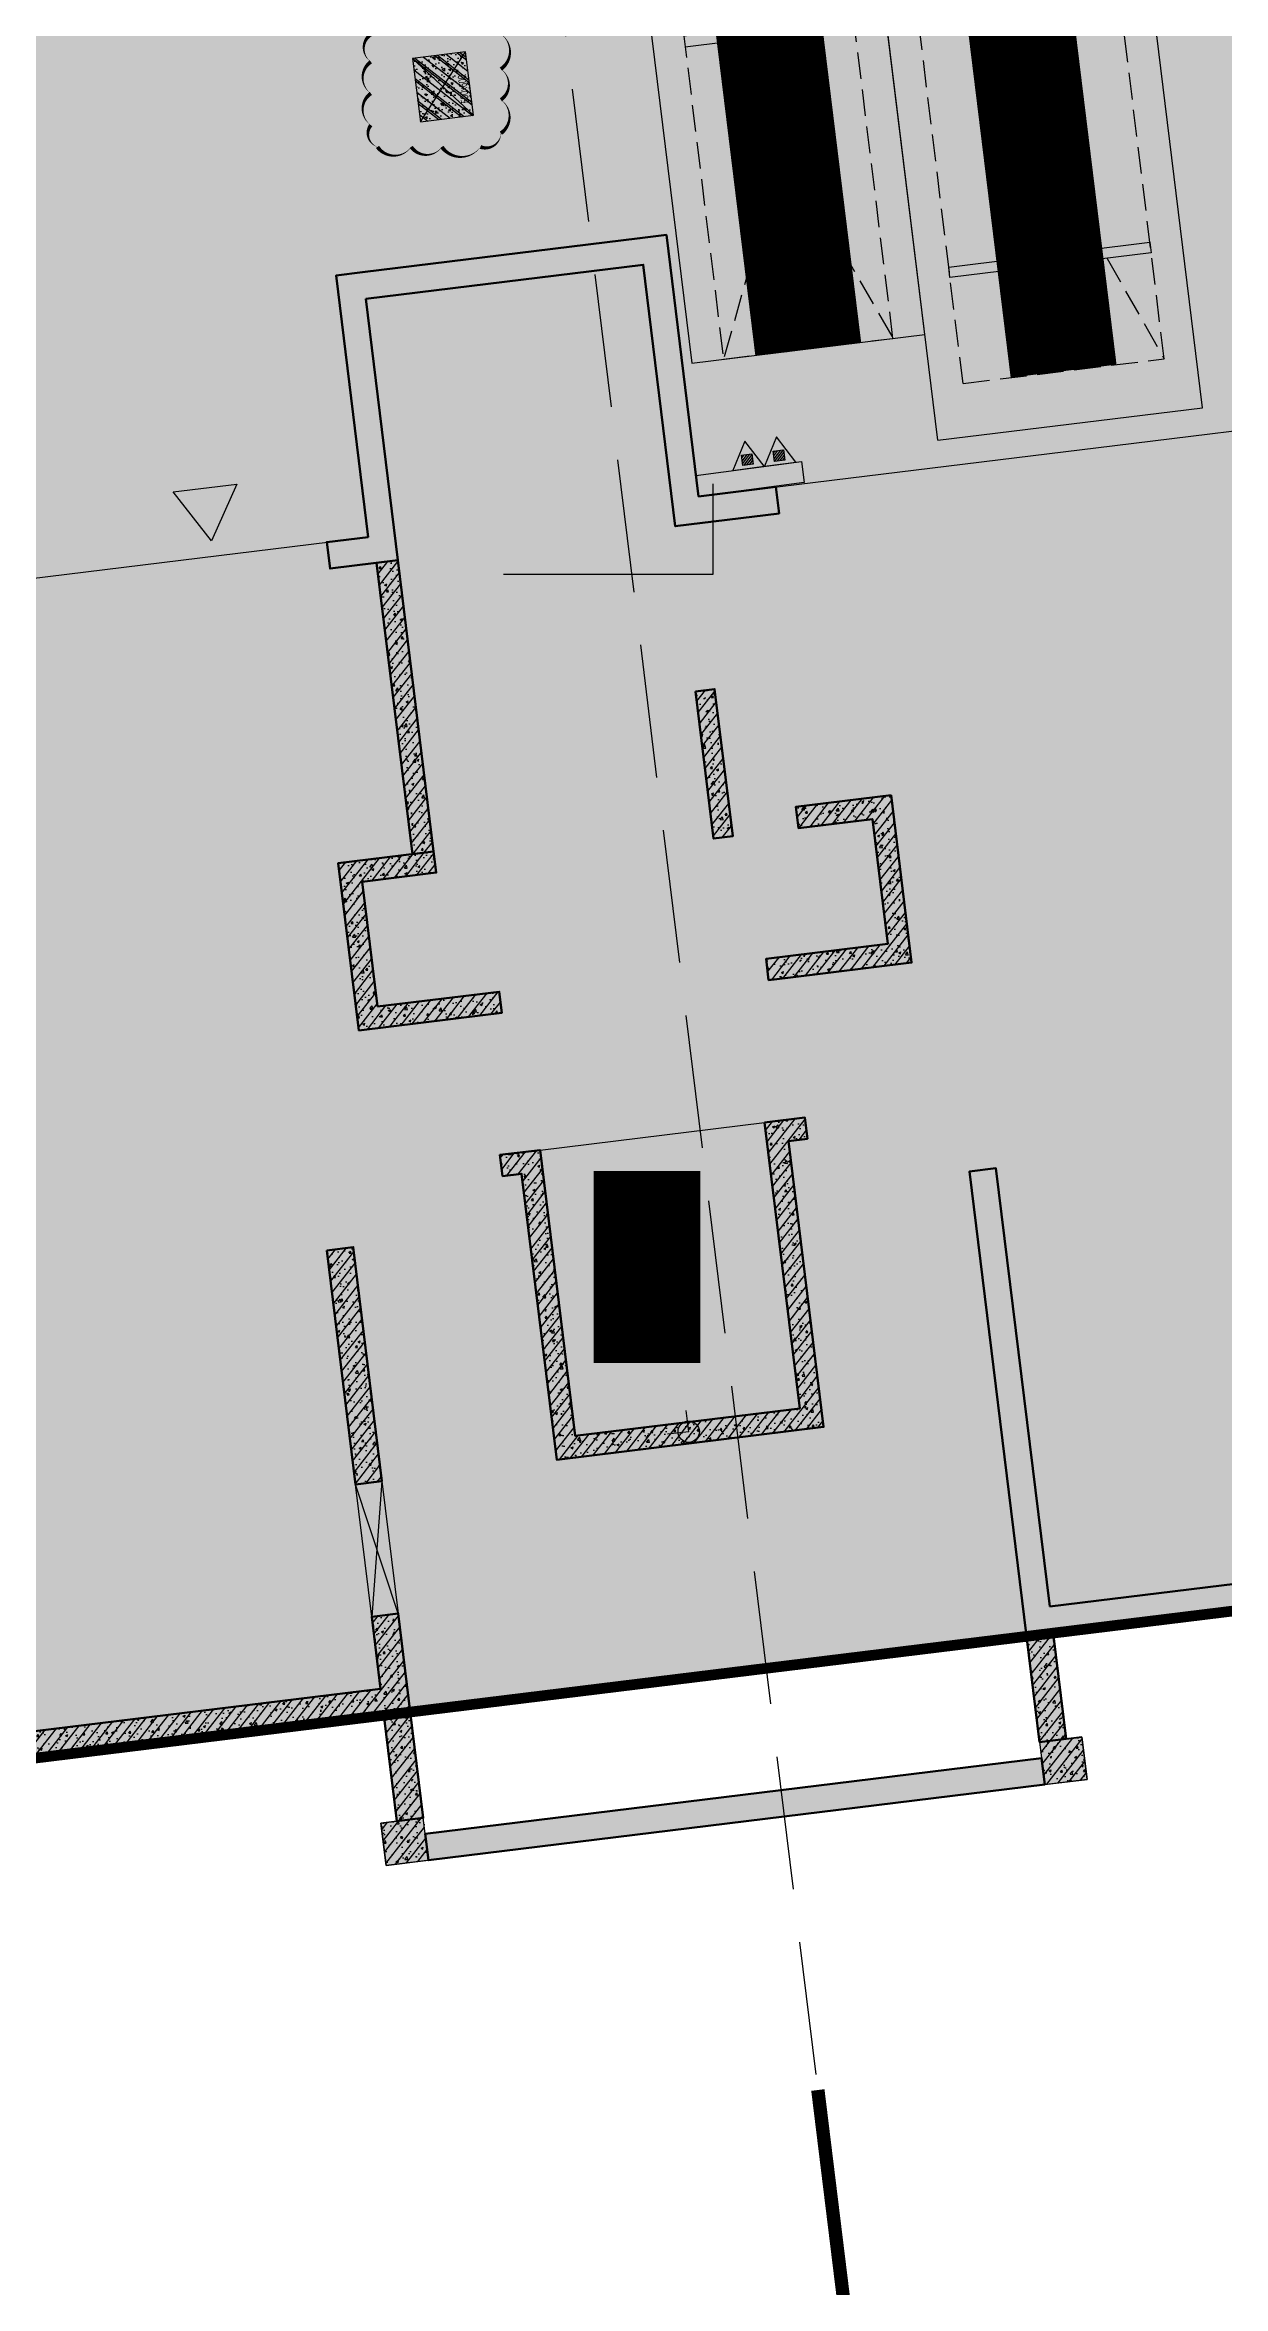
# Model space of a CAD drawing. Extents: x -1338203 to 1886333, y -530034 to 1031844.
# Drawn here: x 801378 to 812422, y -8749 to 12262 of the extents above; entities that cross this region are included whole.
import ezdxf
from ezdxf.enums import TextEntityAlignment as Align

# ---------------------------------------------------------------- set-up
doc = ezdxf.new("R2010")
doc.units = 0
doc.header["$LTSCALE"] = 1000
doc.header["$MEASUREMENT"] = 0
for name, pattern in [('$2$DASH', [0.35, 0.25, -0.1]), ('A-001-平面B2$0$__DASH', [0.35, 0.25, -0.1]), ('DASH', [0.35, 0.25, -0.1])]:
    doc.linetypes.add(name, pattern=pattern)
for name, color, linetype in [('$0$DIM_SYMB', 3, 'Continuous'), ('A-001-车位参照B1$0$A-001-车位参照B1$0$0A-P-PKNG-CAR(B)', 21, 'Continuous'), ('p-a-core', 1, 'Continuous'), ('p-a-regular', 5, 'Continuous'), ('S-09-墙柱B1_1(QB)$0$0S-CC-LINE', 52, 'Continuous'), ('S-09-墙柱B1_1(QB)$0$0S-CW-HATCH', 251, 'Continuous'), ('S-09-墙柱B1_1(QB)$0$0S-CW-HATCH-UP', 251, 'Continuous'), ('S-09-墙柱B1_1(QB)$0$0S-S-HOLE', 55, 'Continuous'), ('S001南区墙柱$0$0S-CW-HATCH', 251, 'Continuous'), ('S001南区墙柱$0$0S-CW-HATCH-UP', 251, 'Continuous'), ('S001南区墙柱$0$S001-墙柱B1_1$0$0S-CC-LINE', 52, 'Continuous'), ('S001南区墙柱$0$S001-墙柱B1_1$0$0S-CW-HATCH-UP', 251, 'Continuous'), ('S001地下一墙柱$0$DIM', 3, 'Continuous'), ('地面指向箭头', 7, 'Continuous'), ('负一层消火栓$0$负一层消火栓$0$0P-ACC-FH', 7, 'Continuous'), ('负一层消火栓$0$负一层消火栓$0$0P-DIM-FH', 3, 'Continuous'), ('负一层消火栓$0$负一层消火栓$0$0P-EQUIP-FH', 7, 'Continuous')]:
    doc.layers.add(name, color=color, linetype=linetype)
for name, color, linetype, plot in [('A-001-主楼组合参照B1$0$0A-X-AREA', 6, 'Continuous', False), ('AAD-A-PROOF', 30, 'Continuous', False), ('S-09-墙柱B1_1(QB)$0$AAD-A-MARK', 6, 'Continuous', False), ('S001南区墙柱$0$AAD-A-MODIFY_20230215', 201, 'Continuous', False), ('S001南区墙柱$0$S001-墙柱B1_1$0$0S-A-TIPS', 10, 'Continuous', False)]:
    doc.layers.add(name, color=color, linetype=linetype, plot=plot)
doc.layers.add('p-a-mini', color=7, linetype='Continuous', true_color=0x0050ff)
doc.layers.add('p-h-walkable', color=7, linetype='Continuous', lineweight=70, true_color=0xf0f0f0)
doc.layers.add('S-09-墙柱B1_1(QB)$0$0S-CW-LINE', color=7, linetype='Continuous', lineweight=50)
doc.styles.add('S001南区墙柱$0$S001-墙柱B1_1$0$AAD-S', font='aad-s.shx', dxfattribs={"width": 0.7, "bigfont": 'aad-hztxt.shx'})
pattern_1 = [(52.000496, (-198786.46, 270629.406), (-59.101206, 46.174099), []), (57.000496, (-198786.46, 270629.4), (215.868353, 7.54016), [22.5, -247.5]), (2.000496, (-198786.46, 270629.4), (-68.817774, 218.902166), [18, -198]), (107.451896, (-198768.47, 270630.03), (147.050755, 226.44221), [19.122057, -210.342634]), (53.184696, (-198793.77, 270688.96), (323.837396, -10.263586), [33.75, -371.25]), (103.636096, (-198766.8, 270688.1), (242.69142, 324.2312), [28.68309, -315.5139]), (358.184696, (-198793.77, 270688.96), (242.69117, 324.23139), [27, -297]), (28.000496, (-198762.17, 270677.73), (192.458258, -98.060282), [22.5, -247.5]), (333.000496, (-198762.17, 270677.73), (45.936495, 224.819667), [18, -198]), (78.451896, (-198746.13, 270669.56), (238.39485, 126.7592), [19.122057, -210.342634]), (44.500496, (-198786.46, 270629.406), (-8.550963, 99.568254), [0, -195.6, 0, -201, 0, -198.75]), (14.500496, (-198786.46, 270629.41), (63.911489, 127.060135), [0, -114.6, 0, -191.1, 0, -75.75]), (334.500496, (-198852.86, 270621.25), (159.777535, 12.8023345), [0, -75, 0, -234, 0, -310.5]), (324.500496, (-198882.64, 270617.6), (169.991395, 51.13087), [0, -97.5, 0, -155.4, 0, -220.5])]

# ---------------------------------------------------------------- blocks, each defined once
blk = doc.blocks.new('负一层消火栓$0$负一层消火栓$0$$TwtSys$00000546')
h = blk.add_hatch()
h.set_pattern_fill('ANSI31', color=256, scale=200, style=0)
h.set_pattern_definition([(45, (-38543.802, -6670.83), (-17.67767, 17.67767), [])])
h.paths.add_polyline_path([(-65, 174), (65, 174), (65, 44), (-65, 44)])
for points in [[(0, 344), (-198, 0), (198, 0)], [(-65, 174), (65, 174), (65, 44), (-65, 44)]]:
    blk.add_lwpolyline(points, close=True)
blk = doc.blocks.new('负一层消火栓')
at = {"layer": '负一层消火栓$0$负一层消火栓$0$0P-ACC-FH', "elevation": 83850}
blk.add_lwpolyline([(42104, -298532), (42130, -298730), (41139, -298861), (41115, -298663)], close=True, dxfattribs=at)
at = {"layer": '负一层消火栓$0$负一层消火栓$0$0P-DIM-FH'}
for p, q in [((41274, -298743, 1600), (41274, -299592, 1600)), ((41274, -299592, 1600), (39313, -299592, 1600))]:
    blk.add_line(p, q, dxfattribs=at)
at = {"layer": '负一层消火栓$0$负一层消火栓$0$0P-EQUIP-FH', "xscale": 0.7500000000000001, "yscale": 0.7500000000000001, "zscale": 0.7500000000000001, "rotation": 7.554729916488713}
for p in [(41609, -298597, 84650), (41904, -298558, 84650)]:
    blk.add_blockref('负一层消火栓$0$负一层消火栓$0$$TwtSys$00000546', p, dxfattribs=at)
blk = doc.blocks.new('剖面位置')
at = {"layer": '$0$DIM_SYMB', "linetype": '$2$DASH', "ltscale": 5}
blk.add_lwpolyline([(29891, -167801), (29891, -222090), (30997, -222090), (42410, -315041)], dxfattribs=at)
blk.add_lwpolyline([(29891, -167801), (29891, -222090), (30997, -222090), (42410, -315041)], dxfattribs=at)
at = {"layer": '$0$DIM_SYMB', "const_width": 125}
blk.add_lwpolyline([(42258, -313799), (42563, -316283), (41072, -316466)], dxfattribs=at)
blk.add_lwpolyline([(42258, -313799), (42563, -316283), (41072, -316466)], dxfattribs=at)
blk = doc.blocks.new('A$C488321c4')
at = {"layer": '地面指向箭头'}
h = blk.add_hatch(color=251, dxfattribs=at)
h.dxf.hatch_style = 1
h.paths.add_polyline_path([(390530, -353616), (390293, -354149), (389935, -353689)])
at = {"layer": '地面指向箭头', "color": 251, "flags": 128}
blk.add_lwpolyline([(390530, -353616), (390293, -354149), (389935, -353689), (390530, -353616)], dxfattribs=at)
blk = doc.blocks.new('A$Cd3af7b6b')
at = {"layer": '地面指向箭头'}
h = blk.add_hatch(color=251, dxfattribs=at)
h.dxf.hatch_style = 1
h.paths.add_polyline_path([(390530, 66884), (390293, 66351), (389935, 66811)])
at = {"layer": '地面指向箭头', "color": 251, "flags": 128}
blk.add_lwpolyline([(390530, 66884), (390293, 66351), (389935, 66811), (390530, 66884)], dxfattribs=at)
blk = doc.blocks.new('A-001-车位参照B1$0$A-001-车位参照B1$0$A-001-车位参照B1$0$A$C43AE5A3B')
at = {"color": 241}
blk.add_lwpolyline([(2500, 0), (2500, 4300), (300, 4300), (300, 0)], close=True, dxfattribs=at)
at = {"color": 241, "linetype": 'DASH'}
for points in [[(2200, 0), (2200, 3800), (600, 3800), (600, 0), (2200, 0)], [(600, 3800), (2200, 0)], [(2200, 3800), (600, 0)]]:
    blk.add_lwpolyline(points, dxfattribs=at)
at = {"color": 241}
blk.add_lwpolyline([(2200, 3050), (600, 3050), (600, 2950), (2200, 2950), (2200, 3050)], dxfattribs=at)
at = {"layer": 'p-a-mini', "ltscale": 0.002, "const_width": 1000}
blk.add_lwpolyline([(1400, 0), (1400, 3800)], dxfattribs=at)
blk = doc.blocks.new('S001南区墙柱$0$AAD_BLOCK_20230215093950878')
at = {"layer": 'S001南区墙柱$0$0S-CW-HATCH'}
h = blk.add_hatch(color=256, dxfattribs=at)
h.dxf.hatch_style = 1
h.paths.add_polyline_path([(-300, -250), (300, -250), (300, 250), (-300, 250)])
at = {"layer": 'S001南区墙柱$0$0S-CW-HATCH-UP'}
h = blk.add_hatch(dxfattribs=at)
h.set_pattern_fill('钢筋混凝土', color=256, scale=30, pattern_type=2)
h.set_pattern_definition([(45, (-42203.53, -84001.15), (-106.06602, 106.06602), []), (50, (-42203.53, -84001.15), (215.17805, -18.82564), [22.5, -247.5]), (355, (-42203.53, -84001.15), (-41.6254, 225.65764), [18, -198]), (100.4514, (-42185.6, -84002.72), (173.5528, 206.83186), [19.12206, -210.34263]), (46.1842, (-42203.53, -83941.15), (320.1723, -49.6557), [33.75, -371.25]), (96.6356, (-42176.85, -83945.3), (280.3988, 292.2354), [28.6831, -315.5139]), (351.1842, (-42203.53, -83941.15), (280.3986, 292.2356), [27, -297]), (21, (-42173.53, -83956.15), (179.0721, -120.78567), [22.5, -247.5]), (326, (-42173.53, -83956.15), (72.9946, 217.545), [18, -198]), (71.4514, (-42158.6, -83966.21), (252.0668, 96.75915), [19.12206, -210.34263]), (37.5, (-42203.53, -84001.15), (3.647957, 99.868156), [1.5, -195.6, 1.5, -201, 1.5, -198.75]), (7.5, (-42203.53, -84001.15), (78.92086, 118.32351), [1.5, -114.6, 1.5, -191.1, 1.5, -75.75]), (327.5, (-42270.43, -84001.15), (160.14673, -6.76646), [1.5, -75, 1.5, -234, 1.5, -310.5]), (317.5, (-42300.43, -84001.15), (174.95585, 30.0315), [1.5, -97.5, 1.5, -155.4, 1.5, -220.5])])
h.paths.add_polyline_path([(-300, -250), (300, -250), (300, 250), (-300, 250)])
at = {"layer": 'S001南区墙柱$0$S001-墙柱B1_1$0$0S-CW-HATCH-UP', "transparency": 33554661}
h = blk.add_hatch(dxfattribs=at)
h.set_pattern_fill('钢筋混凝土', color=0, scale=30)
h.set_pattern_definition([(45, (48108.52, -15514.205), (-53.03301, 53.03301), []), (50, (48108.52, -15514.2), (215.17805, -18.82564), [22.5, -247.5]), (355, (48108.52, -15514.2), (-41.6254, 225.6576), [18, -198]), (100.4514, (48126.45, -15515.77), (173.5528, 206.8319), [19.1221, -210.3426]), (46.1842, (48108.52, -15454.2), (320.1723, -49.6557), [33.75, -371.25]), (96.6356, (48135.2, -15458.34), (280.3988, 292.2354), [28.683, -315.514]), (351.1842, (48108.52, -15454.2), (280.3986, 292.2356), [27, -297]), (21, (48138.52, -15469.2), (179.0721, -120.78567), [22.5, -247.5]), (326, (48138.52, -15469.2), (72.9946, 217.545), [18, -198]), (71.4514, (48153.44, -15479.27), (252.0668, 96.75915), [19.1221, -210.3426]), (37.5, (48108.52, -15514.205), (3.64796, 99.86816), [0, -195.6, 0, -201, 0, -198.75]), (7.5, (48108.52, -15514.2), (78.92086, 118.32351), [0, -114.6, 0, -191.1, 0, -75.75]), (327.5, (48041.62, -15514.205), (160.14673, -6.76646), [0, -75, 0, -234, 0, -310.5]), (317.5, (48011.62, -15514.2), (174.95585, 30.0315), [0, -97.5, 0, -155.4, 0, -220.5])])
h.paths.add_polyline_path([(-300, -250), (300, -250), (300, 250), (-300, 250)])
at = {"layer": 'S001南区墙柱$0$S001-墙柱B1_1$0$0S-A-TIPS'}
for p, q in [((-300, 250), (300, -250)), ((300, 250), (-300, -250))]:
    blk.add_line(p, q, dxfattribs=at)
at = {"layer": 'S001南区墙柱$0$S001-墙柱B1_1$0$0S-CC-LINE'}
blk.add_lwpolyline([(-300, -250), (300, -250), (300, 250), (-300, 250)], close=True, dxfattribs=at)
at = {"layer": 'S001南区墙柱$0$S001-墙柱B1_1$0$0S-A-TIPS', "style": 'S001南区墙柱$0$S001-墙柱B1_1$0$AAD-S', "width": 0.7}
blk.add_text('500x600', height=75, dxfattribs=at).set_placement((-45, -187), align=Align.MIDDLE_CENTER)

msp = doc.modelspace()

# ---------------------------------------------------------------- hatches: boundary and pattern name
at = {"layer": 'p-h-walkable', "ltscale": 0.002}
h = msp.add_hatch(color=256, dxfattribs=at)
h.dxf.hatch_style = 1
h.paths.add_polyline_path([(633826.6, 244460.7), (640276.6, 244575.6), (640576.6, 234544.8), (645576.7, 234544.6), (645576.7, 209278.9), (732355.9, 209029), (732355.1, 235229.9), (738506.7, 235229.9), (738506.6, 268838.9), (732734.3, 268838.9), (732734.3, 272898.9), (711963.1, 272898.9), (711963.1, 278984.7), (717256.7, 278984.7), (717256.7, 284049), (733571.6, 284135.6), (733996.6, 290449.1), (739216.6, 290449.1), (739766.6, 284299.1), (754626.6, 284299.1), (755296.6, 290449.1), (760516.6, 290449.1), (760816.6, 283049.1), (760816.3, 275879.2), (775122.6, 275879.2), (776006.6, 274138.9), (776006.6, 259429.1), (778716.6, 259429.1), (778716.6, 238849.1), (783416.6, 238849.1), (783416.6, 237229.1), (782066.6, 237229.1), (782066.6, 234429.1), (779546.6, 234429.1), (779546.6, 237129.1), (773916.6, 237129.1), (773916.6, 243229.1), (764306.6, 243225.6), (764306.6, 236639.1), (760766.6, 236639.1), (760766.6, 234429.1), (758246.6, 234429.1), (758246.6, 238649.1), (762116.6, 238649.1), (762116.6, 243225.6), (748656.6, 243225.6), (748756.3, 207529.1), (800106.6, 207528.9), (800206.7, 201639.7), (812908.2, 202239.1), (812576.6, 180449.3), (744206, 180449.3), (744206, 173439), (728556.7, 173439), (728556.6, 122289.1), (746356.6, 122289.1), (750916.6, 132325.6), (842896.6, 132325.6), (843211.6, 121345.6), (839116.6, 121345.6), (839116.6, 93449.1), (864906.6, 93449.1), (864906.6, 79694), (875856.6, 74929.1), (875856.6, 65749.1), (834560.6, 65749.1), (839142.9, 28436.3), (869465.5, 32160.2), (871163.4, 18334), (873704.3, 18646.1), (877328.9, 5540.2), (761876.2, -8638.5), (761133.2, 2082.3), (764950.9, 5291.5), (763253.1, 19116.3), (799242.7, 23536.1), (793807.6, 65749.1), (750756.6, 65749.1), (751556.6, 81645.6), (636016.6, 81645.6), (636016.6, 96345.6), (629416.6, 96345.6), (629416.6, 118203.2), (622306.6, 118203.2), (622286.6, 139083.2), (644406.6, 137003.2), (644406.6, 129968.2), (656656.6, 129968.2), (656406.6, 138083.2), (712156.6, 138083.2), (711856.6, 184449.1), (581811.6, 184349.1), (581826.6, 197199.1), (585876.6, 197449.1), (585976.6, 209279), (629226.6, 209578.9), (628926.8, 236145.4), (633826.6, 236145.6)])
at = {"layer": 'S-09-墙柱B1_1(QB)$0$0S-CW-HATCH'}
h = msp.add_hatch(color=256, dxfattribs=at)
h.dxf.hatch_style = 1
h.paths.add_polyline_path([(804385.6, 9882), (804686.6, 7430.4), (804051.4, 7352.4), (804021, 7600.5), (804408, 7648), (804107, 10099.6), (804355.1, 10130.1), (806955.6, 10449.4), (807203.7, 10479.9), (807504.8, 8028.3), (808229.3, 8117.3), (808259.8, 7869.1), (807287.1, 7749.7), (806986.1, 10201.3)])
h = msp.add_hatch(color=256, dxfattribs=at)
h.dxf.hatch_style = 1
h.paths.add_polyline_path([(804686.6, 7430.4), (804488.1, 7406), (804823.3, 4676.5), (805021.8, 4700.9)])
h = msp.add_hatch(color=256, dxfattribs=at)
h.dxf.hatch_style = 1
h.paths.add_polyline_path([(807477.2, 6201.3), (807655.9, 6223.3), (807825.3, 4843.6), (807646.7, 4821.7)])
h = msp.add_hatch(color=256, dxfattribs=at)
h.dxf.hatch_style = 1
h.paths.add_polyline_path([(809309.6, 5227.4), (809502.2, 3659.2), (808340.9, 3516.6), (808162.2, 3494.6), (808137.9, 3693.1), (809279.3, 3833.3), (809135.5, 5004.5), (808440.7, 4919.2), (808416.3, 5117.7)])
h = msp.add_hatch(color=256, dxfattribs=at)
h.dxf.hatch_style = 1
h.paths.add_polyline_path([(804495.2, 3245.8), (805636.7, 3386), (805661, 3187.5), (805482.4, 3165.6), (804321.1, 3023), (804128.5, 4591.2), (805021.8, 4700.9), (805046.2, 4502.4), (804351.4, 4417)])
h = msp.add_hatch(color=256, dxfattribs=at)
h.dxf.hatch_style = 1
h.paths.add_polyline_path([(808124.6, 2160.1), (808501.8, 2206.4), (808526.2, 2007.9), (808347.5, 1986), (808676.6, -693.9), (806175.4, -1001), (805846.3, 1678.8), (805667.6, 1656.9), (805643.2, 1855.4), (806020.4, 1901.7), (806349.5, -778.2), (808453.7, -519.8)])
h = msp.add_hatch(color=256, dxfattribs=at)
h.dxf.hatch_style = 1
h.paths.add_polyline_path([(810797.6, -2378), (814450.2, -1929.4), (814480.7, -2177.6), (810580, -2656.6), (810044.9, 1700.7), (810293.1, 1731.2)])
h = msp.add_hatch(color=256, dxfattribs=at)
h.dxf.hatch_style = 1
h.paths.add_polyline_path([(804020.2, 960.9), (804268.3, 991.4), (804537.7, -1202.1), (804289.5, -1232.6)])
h = msp.add_hatch(color=256, dxfattribs=at)
h.dxf.hatch_style = 1
h.paths.add_polyline_path([(804803.3, -3365.9), (800853, -3851), (800822.5, -3602.8), (804524.7, -3148.2), (804441.9, -2473.3), (804690, -2442.8)])
h = msp.add_hatch(color=256, dxfattribs=at)
h.dxf.hatch_style = 1
h.paths.add_polyline_path([(810701.8, -3649.1), (810950, -3618.6), (810828.1, -2626.1), (810580, -2656.6)])
h = msp.add_hatch(color=256, dxfattribs=at)
h.dxf.hatch_style = 1
h.paths.add_polyline_path([(804803.3, -3365.9), (804555.2, -3396.4), (804677.1, -4388.9), (804925.2, -4358.4)])
h = msp.add_hatch(color=256, dxfattribs=at)
h.dxf.hatch_style = 1
h.paths.add_polyline_path([(811098.9, -3600.4), (810701.8, -3649.1), (810750.6, -4046.1), (811147.6, -3997.4)])
h = msp.add_hatch(color=256, dxfattribs=at)
h.dxf.hatch_style = 1
h.paths.add_polyline_path([(804943.5, -4507.3), (810720.1, -3798), (810750.6, -4046.1), (804974, -4755.5)])
h = msp.add_hatch(color=256, dxfattribs=at)
h.dxf.hatch_style = 1
h.paths.add_polyline_path([(804925.2, -4358.4), (804528.2, -4407.2), (804577, -4804.2), (804974, -4755.5)])
at = {"layer": 'S-09-墙柱B1_1(QB)$0$0S-CW-HATCH-UP'}
h = msp.add_hatch(dxfattribs=at)
h.set_pattern_fill('钢筋混凝土', color=256, scale=30, angle=7.0005)
h.set_pattern_definition(pattern_1)
h.paths.add_polyline_path([(804385.6, 9882), (804686.6, 7430.4), (804051.4, 7352.4), (804021, 7600.5), (804408, 7648), (804107, 10099.6), (804355.1, 10130.1), (806955.6, 10449.4), (807203.7, 10479.9), (807504.8, 8028.3), (808229.3, 8117.3), (808259.8, 7869.1), (807287.1, 7749.7), (806986.1, 10201.3)])
h = msp.add_hatch(dxfattribs=at)
h.set_pattern_fill('钢筋混凝土', color=256, scale=30, angle=7.0005)
h.set_pattern_definition(pattern_1)
h.paths.add_polyline_path([(804686.6, 7430.4), (804488.1, 7406), (804823.3, 4676.5), (805021.8, 4700.9)])
h = msp.add_hatch(dxfattribs=at)
h.set_pattern_fill('钢筋混凝土', color=256, scale=30, angle=7.0005)
h.set_pattern_definition([(52.0005, (764733.11, -5979.05), (-59.1012, 46.1741), []), (57.0005, (764733.11, -5979.05), (215.86835, 7.54016), [22.5, -247.5]), (2.0005, (764733.11, -5979.05), (-68.8178, 218.9022), [18, -198]), (107.4519, (764751.1, -5978.42), (147.0508, 226.4422), [19.1221, -210.3426]), (53.1847, (764725.8, -5919.5), (323.8374, -10.2636), [33.75, -371.25]), (103.6361, (764752.8, -5920.35), (242.6914, 324.2312), [28.683, -315.514]), (358.1847, (764725.8, -5919.5), (242.6912, 324.2314), [27, -297]), (28.0005, (764757.4, -5930.73), (192.45826, -98.0603), [22.5, -247.5]), (333.0005, (764757.4, -5930.73), (45.9365, 224.8197), [18, -198]), (78.4519, (764773.44, -5938.9), (238.39485, 126.7592), [19.1221, -210.3426]), (44.5005, (764733.11, -5979.05), (-8.55096, 99.56825), [0, -195.6, 0, -201, 0, -198.75]), (14.5005, (764733.11, -5979.05), (63.9115, 127.06013), [0, -114.6, 0, -191.1, 0, -75.75]), (334.5005, (764666.71, -5987.205), (159.77753, 12.80233), [0, -75, 0, -234, 0, -310.5]), (324.5005, (764636.93, -5990.86), (169.9914, 51.13087), [0, -97.5, 0, -155.4, 0, -220.5])])
h.paths.add_polyline_path([(807477.2, 6201.3), (807655.9, 6223.3), (807825.3, 4843.6), (807646.7, 4821.7)])
h = msp.add_hatch(dxfattribs=at)
h.set_pattern_fill('钢筋混凝土', color=256, scale=30, angle=7.0005)
h.set_pattern_definition(pattern_1)
h.paths.add_polyline_path([(809309.6, 5227.4), (809502.2, 3659.2), (808340.9, 3516.6), (808162.2, 3494.6), (808137.9, 3693.1), (809279.3, 3833.3), (809135.5, 5004.5), (808440.7, 4919.2), (808416.3, 5117.7)])
h = msp.add_hatch(dxfattribs=at)
h.set_pattern_fill('钢筋混凝土', color=256, scale=30, angle=7.0005)
h.set_pattern_definition(pattern_1)
h.paths.add_polyline_path([(804495.2, 3245.8), (805636.7, 3386), (805661, 3187.5), (805482.4, 3165.6), (804321.1, 3023), (804128.5, 4591.2), (805021.8, 4700.9), (805046.2, 4502.4), (804351.4, 4417)])
h = msp.add_hatch(dxfattribs=at)
h.set_pattern_fill('钢筋混凝土', color=256, scale=30, angle=7.0005)
h.set_pattern_definition(pattern_1)
h.paths.add_polyline_path([(808124.6, 2160.1), (808501.8, 2206.4), (808526.2, 2007.9), (808347.5, 1986), (808676.6, -693.9), (806175.4, -1001), (805846.3, 1678.8), (805667.6, 1656.9), (805643.2, 1855.4), (806020.4, 1901.7), (806349.5, -778.2), (808453.7, -519.8)])
h = msp.add_hatch(dxfattribs=at)
h.set_pattern_fill('钢筋混凝土', color=256, scale=30, angle=7.0005)
h.set_pattern_definition(pattern_1)
h.paths.add_polyline_path([(810797.6, -2378), (814450.2, -1929.4), (814480.7, -2177.6), (810580, -2656.6), (810044.9, 1700.7), (810293.1, 1731.2)])
h = msp.add_hatch(dxfattribs=at)
h.set_pattern_fill('钢筋混凝土', color=256, scale=30, angle=7.0005)
h.set_pattern_definition([(52.0005, (779849.574, -4122.85), (-59.1012, 46.1741), []), (57.0005, (779849.57, -4122.85), (215.8684, 7.5402), [22.5, -247.5]), (2.0005, (779849.57, -4122.85), (-68.8178, 218.9022), [18, -198]), (107.4519, (779867.56, -4122.22), (147.0508, 226.4422), [19.122, -210.3426]), (53.1847, (779842.26, -4063.3), (323.8374, -10.2636), [33.75, -371.25]), (103.6361, (779869.25, -4064.15), (242.6914, 324.2312), [28.683, -315.514]), (358.1847, (779842.26, -4063.3), (242.691, 324.2314), [27, -297]), (28.0005, (779873.87, -4074.53), (192.4583, -98.0603), [22.5, -247.5]), (333.0005, (779873.87, -4074.53), (45.9365, 224.8197), [18, -198]), (78.4519, (779889.9, -4082.7), (238.3948, 126.7592), [19.122, -210.3426]), (44.5005, (779849.574, -4122.85), (-8.55096, 99.56825), [0, -195.6, 0, -201, 0, -198.75]), (14.5005, (779849.57, -4122.85), (63.9115, 127.06013), [0, -114.6, 0, -191.1, 0, -75.75]), (334.5005, (779783.17, -4131.004), (159.77753, 12.80233), [0, -75, 0, -234, 0, -310.5]), (324.5005, (779753.4, -4134.66), (169.9914, 51.1309), [0, -97.5, 0, -155.4, 0, -220.5])])
h.paths.add_polyline_path([(804020.2, 960.9), (804268.3, 991.4), (804537.7, -1202.1), (804289.5, -1232.6)])
h = msp.add_hatch(dxfattribs=at)
h.set_pattern_fill('钢筋混凝土', color=256, scale=30, angle=7.0005)
h.set_pattern_definition([(52.0005, (764733.11, -5979.05), (-59.1012, 46.1741), []), (57.0005, (764733.11, -5979.05), (215.86835, 7.54016), [22.5, -247.5]), (2.0005, (764733.11, -5979.05), (-68.8178, 218.9022), [18, -198]), (107.4519, (764751.1, -5978.42), (147.0508, 226.4422), [19.122, -210.3426]), (53.1847, (764725.8, -5919.5), (323.8374, -10.2636), [33.75, -371.25]), (103.6361, (764752.8, -5920.35), (242.6914, 324.2312), [28.683, -315.514]), (358.1847, (764725.8, -5919.5), (242.6912, 324.2314), [27, -297]), (28.0005, (764757.4, -5930.73), (192.45826, -98.0603), [22.5, -247.5]), (333.0005, (764757.4, -5930.73), (45.9365, 224.8197), [18, -198]), (78.4519, (764773.44, -5938.9), (238.3948, 126.7592), [19.122, -210.3426]), (44.5005, (764733.11, -5979.05), (-8.55096, 99.56825), [0, -195.6, 0, -201, 0, -198.75]), (14.5005, (764733.11, -5979.05), (63.9115, 127.06013), [0, -114.6, 0, -191.1, 0, -75.75]), (334.5005, (764666.71, -5987.205), (159.77753, 12.80233), [0, -75, 0, -234, 0, -310.5]), (324.5005, (764636.93, -5990.86), (169.9914, 51.13087), [0, -97.5, 0, -155.4, 0, -220.5])])
h.paths.add_polyline_path([(804803.3, -3365.9), (800853, -3851), (800822.5, -3602.8), (804524.7, -3148.2), (804441.9, -2473.3), (804690, -2442.8)])
h = msp.add_hatch(dxfattribs=at)
h.set_pattern_fill('钢筋混凝土', color=256, scale=30, angle=7.0005)
h.set_pattern_definition(pattern_1)
h.paths.add_polyline_path([(810701.8, -3649.1), (810950, -3618.6), (810828.1, -2626.1), (810580, -2656.6)])
h = msp.add_hatch(dxfattribs=at)
h.set_pattern_fill('钢筋混凝土', color=256, scale=30, angle=7.0005)
h.set_pattern_definition(pattern_1)
h.paths.add_polyline_path([(804803.3, -3365.9), (804555.2, -3396.4), (804677.1, -4388.9), (804925.2, -4358.4)])
h = msp.add_hatch(dxfattribs=at)
h.set_pattern_fill('钢筋混凝土', color=256, scale=30, angle=7.0005)
h.set_pattern_definition(pattern_1)
h.paths.add_polyline_path([(811098.9, -3600.4), (810701.8, -3649.1), (810750.6, -4046.1), (811147.6, -3997.4)])
h = msp.add_hatch(dxfattribs=at)
h.set_pattern_fill('钢筋混凝土', color=256, scale=30, angle=7.0005)
h.set_pattern_definition(pattern_1)
h.paths.add_polyline_path([(804943.5, -4507.3), (810720.1, -3798), (810750.6, -4046.1), (804974, -4755.5)])
h = msp.add_hatch(dxfattribs=at)
h.set_pattern_fill('钢筋混凝土', color=256, scale=30, angle=7.0005)
h.set_pattern_definition(pattern_1)
h.paths.add_polyline_path([(804925.2, -4358.4), (804528.2, -4407.2), (804577, -4804.2), (804974, -4755.5)])

# ---------------------------------------------------------------- linework, layer by layer
for p, q in [((812228.4, 8859.4), (811582.6, 14120)), ((809747, 8554.8), (809101.2, 13815.3)), ((809747, 8554.8), (812228.4, 8859.4))]:
    msp.add_line(p, q)
at = {"linetype": 'A-001-平面B2$0$__DASH'}
for p, q in [((811869.7, 9319.2), (811315.3, 13835.3)), ((809983.9, 9087.7), (809429.5, 13603.8)), ((809983.9, 9087.7), (811869.7, 9319.2))]:
    msp.add_line(p, q, dxfattribs=at)
msp.add_lwpolyline([(809429.5, 13603.8), (811869.7, 9319.2)], dxfattribs=at)
msp.add_lwpolyline([(811747.9, 10311.7), (809862, 10080.2), (809849.8, 10179.5), (811735.7, 10411)], close=True)
at = {"layer": 'A-001-主楼组合参照B1$0$0A-X-AREA', "elevation": 83050, "flags": 128}
for points in [[(787157.9, 5528.8), (792249.6, 6154.1), (792856.6, 1211.3), (795496.8, 1535.5), (794889.8, 6478.4), (804408.3, 7647.3), (804107.2, 10098.9), (807203.9, 10479.2), (807505, 8027.6), (811405.7, 8506.7), (811405.7, 8506.7), (813390.8, 8750.5)], [(814481, -2178.1), (810828.5, -2626.7), (810950.4, -3619.3), (811099.2, -3601), (811148, -3998), (804577.4, -4804.9), (804528.6, -4407.9), (804677.5, -4389.6), (804555.6, -3397.1), (789687.3, -5223), (789809.2, -6215.6), (789958.1, -6197.3), (790006.8, -6594.3), (783436.2, -7401.3)]]:
    msp.add_lwpolyline(points, dxfattribs=at)
at = {"layer": 'p-a-core', "ltscale": 0.002, "const_width": 1000, "elevation": 83050}
msp.add_lwpolyline([(807023.3, 1706.8), (807023.3, -93.2)], dxfattribs=at)
at = {"layer": 'p-a-regular', "ltscale": 0.002, "const_width": 1000}
msp.add_lwpolyline([(810926.8, 9203.4), (810372.4, 13719.5)], dxfattribs=at)
at = {"layer": 'p-h-walkable', "ltscale": 0.002, "const_width": 100}
msp.add_lwpolyline([(877328.9, 5540.2), (761876.2, -8638.5), (761133.2, 2082.3), (764950.9, 5291.5), (763253.1, 19116.3), (799242.7, 23536.1), (793807.6, 65749.1), (750756.6, 65749.1), (751556.6, 81645.6), (636016.6, 81645.6), (636016.6, 96345.6), (629416.6, 96345.6), (629416.6, 118203.2), (622306.6, 118203.2), (622286.6, 139083.2), (644406.6, 137003.2), (644406.6, 129968.2), (656656.6, 129968.2), (656406.6, 138083.2), (712156.6, 138083.2), (711856.6, 184449.1)], dxfattribs=at)
at = {"layer": 'S-09-墙柱B1_1(QB)$0$0S-CC-LINE', "elevation": 0}
for points in [[(811098.9, -3600.4), (810701.8, -3649.1), (810750.6, -4046.1), (811147.6, -3997.4)], [(804925.2, -4358.4), (804528.2, -4407.2), (804577, -4804.2), (804974, -4755.5)]]:
    msp.add_lwpolyline(points, close=True, dxfattribs=at)
at = {"layer": 'S-09-墙柱B1_1(QB)$0$0S-CW-LINE', "elevation": 0}
for points in [[(804385.6, 9882), (804686.6, 7430.4), (804051.4, 7352.4), (804021, 7600.5), (804408, 7648), (804107, 10099.6), (804355.1, 10130.1), (806955.6, 10449.4), (807203.7, 10479.9), (807504.8, 8028.3), (808229.3, 8117.3)], [(804385.6, 9882), (806986.1, 10201.3), (807287.1, 7749.7), (808259.8, 7869.1), (808229.3, 8117.3)]]:
    msp.add_lwpolyline(points, dxfattribs=at)
for points in [[(804686.6, 7430.4), (804488.1, 7406), (804823.3, 4676.5), (805021.8, 4700.9)], [(807477.2, 6201.3), (807655.9, 6223.3), (807825.3, 4843.6), (807646.7, 4821.7)], [(809309.6, 5227.4), (809502.2, 3659.2), (808340.9, 3516.6), (808340.9, 3516.6), (808162.2, 3494.6), (808137.9, 3693.1), (809279.3, 3833.3), (809135.5, 5004.5), (808440.7, 4919.2), (808416.3, 5117.7)], [(804495.2, 3245.8), (805636.7, 3386), (805661, 3187.5), (805482.4, 3165.6), (805482.4, 3165.6), (804321.1, 3023), (804128.5, 4591.2), (805021.8, 4700.9), (805046.2, 4502.4), (804351.4, 4417)], [(808124.6, 2160.1), (808501.8, 2206.4), (808526.2, 2007.9), (808347.5, 1986), (808676.6, -693.9), (806175.4, -1001), (805846.3, 1678.8), (805667.6, 1656.9), (805643.2, 1855.4), (806020.4, 1901.7), (806349.5, -778.2), (808453.7, -519.8)], [(810797.6, -2378), (814450.2, -1929.4), (814480.7, -2177.6), (810580, -2656.6), (810044.9, 1700.7), (810293.1, 1731.2)], [(804020.2, 960.9), (804268.3, 991.4), (804537.7, -1202.1), (804289.5, -1232.6)], [(804803.3, -3365.9), (800853, -3851), (800822.5, -3602.8), (804524.7, -3148.2), (804441.9, -2473.3), (804690, -2442.8)], [(810701.8, -3649.1), (810950, -3618.6), (810828.1, -2626.1), (810580, -2656.6)], [(804803.3, -3365.9), (804555.2, -3396.4), (804677.1, -4388.9), (804925.2, -4358.4)], [(804943.5, -4507.3), (810720.1, -3798), (810750.6, -4046.1), (804974, -4755.5)]]:
    msp.add_lwpolyline(points, close=True, dxfattribs=at)
at = {"layer": 'S-09-墙柱B1_1(QB)$0$0S-S-HOLE', "elevation": 0}
msp.add_lwpolyline([(804289.5, -1232.6), (804537.7, -1202.1), (804690, -2442.8), (804441.9, -2473.3)], close=True, dxfattribs=at)
for points in [[(804690, -2442.8), (804289.5, -1232.6)], [(804537.7, -1202.1), (804441.9, -2473.3)]]:
    msp.add_lwpolyline(points, dxfattribs=at)
at = {"layer": 'S-09-墙柱B1_1(QB)$0$AAD-A-MARK'}
for q in [(807388.2, -539.8), (807388.2, -539.8), (807388.2, -539.8), (807214, -762.7), (807214, -762.7), (807214, -762.7)]:
    msp.add_line((807412.6, -738.3), q, dxfattribs=at)
msp.add_circle((807412.6, -738.3), 100, dxfattribs=at)
msp.add_circle((807412.6, -738.3), 100, dxfattribs=at)
msp.add_circle((807412.6, -738.3), 100, dxfattribs=at)
at = {"layer": 'S001南区墙柱$0$AAD-A-MODIFY_20230215', "color": 230, "elevation": -3370, "flags": 128}
msp.add_lwpolyline([(804433.8, 12563.2, 0, 36.6, -0.5205671), (804770.8, 12563.2, 0, 36.6, -0.5205671), (805046.8, 12563.2, 0, 36.6, -0.5205671), (805312.6, 12563.2, 0, 36.6, -0.5205671), (805599, 12563.2, 0, 36.6, -0.5205671), (805652.4, 12362.8, 0, 36.6, -0.5205671), (805652.4, 12034.6, 0, 36.6, -0.5205671), (805652.4, 11746.5, 0, 36.6, -0.5205671), (805652.4, 11433.5, 0, 36.6, -0.5205671), (805460.6, 11305.3, 0, 36.6, -0.5205671), (805099.2, 11305.3, 0, 36.6, -0.5205671), (804811.7, 11305.3, 0, 36.6, -0.5205671), (804495.7, 11305.3, 0, 36.6, -0.5205671), (804433.8, 11509.2, 0, 36.6, -0.5205671), (804433.8, 11806.8, 0, 36.6, -0.5205671), (804433.8, 12102.8, 0, 36.6, -0.5205671), (804433.8, 12360.1, 0, 36.6, -0.5205671)], format="xyseb", close=True, dxfattribs=at)
at = {"layer": 'S001地下一墙柱$0$DIM', "color": 1, "elevation": 0, "flags": 128}
msp.add_lwpolyline([(806020.4, 1901.7), (808124.6, 2160.1), (808453.7, -519.8), (806349.5, -778.2)], close=True, dxfattribs=at)

# ---------------------------------------------------------------- block references
at = {"ltscale": 0.002}
for name, p in [('负一层消火栓', (766365.4, 306889.1)), ('A$C488321c4', (412646.2, 361761.3)), ('A$Cd3af7b6b', (412646.2, -58738.7))]:
    msp.add_blockref(name, p, dxfattribs=at)
at = {"rotation": 97.16641727359904}
msp.add_blockref('S001南区墙柱$0$AAD_BLOCK_20230215093950878', (805109.5, 11868.4), dxfattribs=at)
at = {"layer": 'A-001-车位参照B1$0$A-001-车位参照B1$0$0A-P-PKNG-CAR(B)', "rotation": 6.999996528297404}
msp.add_blockref('A-001-车位参照B1$0$A-001-车位参照B1$0$A-001-车位参照B1$0$A$C43AE5A3B', (807143.6, 9242.7), dxfattribs=at)
at = {"layer": 'AAD-A-PROOF'}
msp.add_blockref('剖面位置', (766365.4, 306889.1), dxfattribs=at)

doc.saveas('drawing.dxf')
